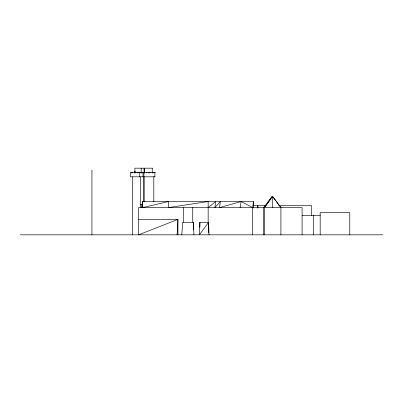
<?xml version="1.0" encoding="UTF-8"?>
<svg xmlns="http://www.w3.org/2000/svg" width="403" height="403" viewBox="0 0 403 403"><rect width="100%" height="100%" fill="white"/><g stroke="black" fill="none" stroke-linecap="round" stroke-linejoin="round"><path stroke-width="0.6" d="M199.873 222.29L199.414 234.823L208.588 222.29L199.873 222.29L199.873 227.302M177.083 234.823L177.935 219.388L138.607 219.388M181.758 234.823L182.766 222.29L193.279 222.29L193.944 234.823M252.691 234.823L252.691 207.585L253.386 201.53L142.506 201.53L141.942 207.585L141.942 204.558M240.087 207.585L241.14 201.53L252.691 207.585M264.509 234.823L264.509 207.585L272.257 196.326L272.705 196.326L280.906 207.585L280.906 234.823M264.509 207.585L272.705 196.326L272.705 207.585M272.257 196.326L263.607 207.585L263.607 234.823M208.155 207.585L215.665 201.53L214.91 207.585L220.325 201.53L219.554 207.585L241.14 201.53M152.374 168.177L134.884 168.177L134.884 173.078M134.411 172.272L134.411 171.265L135.141 171.265L135.141 172.272L132.753 172.272L132.753 172.776L131.197 172.776L131.197 172.272M136.164 172.776L134.315 172.776L134.315 172.272M139.282 172.776L137.433 172.776L137.433 172.272M147.916 172.776L150.052 172.776L150.052 172.272M152.092 172.776L152.173 172.272M155.09 176.811L130.416 176.811L130.416 172.272L132.582 172.272L132.582 172.776M140.44 204.558L142.526 204.558M253.139 205.565L265.078 205.565M278.821 205.565L311.509 205.565L311.509 215.524M302.089 215.454L320.178 215.454M20.15 234.823L382.85 234.823M273.007 197.304L275.642 200.729M276.393 201.712L280.906 207.585M209.021 234.823L208.588 222.29L208.588 232.944M349.779 234.823L349.779 212.688L320.178 212.688L320.178 234.823M313.322 215.454L313.322 234.823M302.089 234.823L302.089 207.585L138.607 207.585L138.607 234.823L177.935 219.388L177.935 234.823M257.885 205.565L257.885 208.054M257.774 205.565L257.774 208.054M253.386 201.53L253.386 208.054M208.155 222.29L208.155 201.53L168.464 207.585L168.464 201.53L142.763 207.585L142.506 201.53L142.506 207.585M193.279 222.29L193.279 229.811M192.74 207.585L192.74 222.29M183.572 207.585L183.572 222.29M154.959 172.272L154.959 172.776M154.878 172.776L154.878 176.811M154.671 172.272L154.671 172.776L155.09 172.776L155.09 172.272L149.548 172.272L149.548 172.776M153.805 176.811L153.805 201.883M153.724 172.272L153.724 172.776L152.304 172.776L152.304 172.272M152.692 172.272L152.727 172.776M152.228 168.177L152.228 173.078M148.42 172.776L148.42 172.272L146.183 172.272L146.183 172.776M146.294 172.272L146.294 172.776L144.234 172.776L144.234 172.272M144.561 168.177L144.561 173.078M144.35 172.776L144.35 172.272L142.36 172.272L142.36 172.776L140.516 172.776L140.516 172.272M144.198 176.811L144.198 201.762M144.083 168.177L144.083 173.078M143.876 172.272L143.876 176.811M143.508 176.811L143.508 201.933M142.984 172.272L142.984 176.811M141.191 168.177L141.191 173.078M141.035 172.776L141.035 172.272L138.99 172.272L138.99 172.776M140.44 176.811L140.44 207.464M139.76 172.272L139.76 176.811M138.244 172.776L138.244 172.272L135.871 172.272L135.871 172.776M135.126 172.272L135.126 172.776M132.537 172.272L132.537 172.776M132.537 176.811L132.537 234.823M91.934 170.076L91.934 234.823"/></g></svg>
